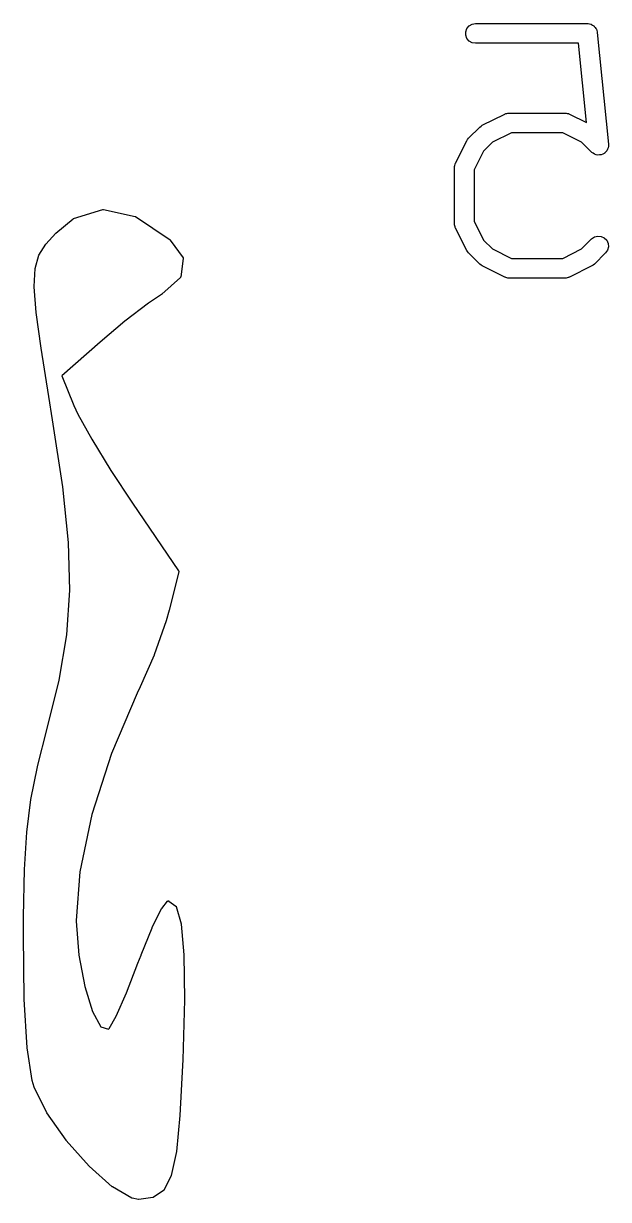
# Model space of a CAD drawing. Extents: x 7.9 to 72.3, y -91 to -26.2.
# Drawn here: x 18.48 to 21.48, y -64.36 to -58.32 of the extents above; entities that cross this region are included whole.
import ezdxf

# ---------------------------------------------------------------- set-up
doc = ezdxf.new("R2010")
doc.units = 0
doc.header["$MEASUREMENT"] = 0
doc.layers.add('BLACK', color=7, linetype='CONTINUOUS')

msp = doc.modelspace()

# ---------------------------------------------------------------- linework, layer by layer
at = {"layer": 'Black'}
for p, q in [((20.7467, -58.3622), (20.7527, -58.3456)), ((20.7527, -58.3456), (20.7641, -58.3321)), ((20.7641, -58.3321), (20.7793, -58.3233)), ((20.7793, -58.3233), (20.7967, -58.3202)), ((20.7967, -58.3202), (21.3712, -58.3202)), ((21.3712, -58.3202), (21.3731, -58.3206)), ((21.3731, -58.3206), (21.375, -58.3204)), ((21.375, -58.3204), (21.3818, -58.3221)), ((21.3818, -58.3221), (21.3886, -58.3233)), ((21.3886, -58.3233), (21.3903, -58.3243)), ((21.3903, -58.3243), (21.3921, -58.3247)), ((21.3921, -58.3247), (21.3979, -58.3287)), ((21.3979, -58.3287), (21.4039, -58.3321)), ((21.4039, -58.3321), (21.4051, -58.3336)), ((21.4051, -58.3336), (21.4067, -58.3347)), ((21.4067, -58.3347), (21.4108, -58.3403)), ((21.4108, -58.3403), (21.4152, -58.3456)), ((21.4152, -58.3456), (21.4159, -58.3475)), ((20.7467, -58.3799), (20.7467, -58.3622)), ((20.7527, -58.3964), (20.7467, -58.3799)), ((20.7641, -58.41), (20.7527, -58.3964)), ((21.4159, -58.3475), (21.417, -58.349)), ((21.417, -58.349), (21.4189, -58.3557)), ((21.4189, -58.3557), (21.4213, -58.3622)), ((21.4213, -58.3622), (21.4213, -58.3641)), ((21.4213, -58.3641), (21.4218, -58.366)), ((21.4218, -58.366), (21.4792, -58.9405)), ((20.7793, -58.4188), (20.7641, -58.41)), ((20.7967, -58.4218), (20.7793, -58.4188)), ((21.3253, -58.4218), (20.7967, -58.4218)), ((21.3659, -58.8287), (21.3253, -58.4218)), ((20.8314, -58.8427), (20.9464, -58.7852)), ((20.9464, -58.7852), (20.9492, -58.7844)), ((20.9492, -58.7844), (20.9517, -58.7829)), ((20.9517, -58.7829), (20.9576, -58.7819)), ((20.9576, -58.7819), (20.9633, -58.7802)), ((20.9633, -58.7802), (20.9662, -58.7804)), ((20.9662, -58.7804), (20.9691, -58.7799)), ((20.9691, -58.7799), (21.2563, -58.7799)), ((21.2563, -58.7799), (21.2592, -58.7804)), ((21.2592, -58.7804), (21.2621, -58.7802)), ((21.2621, -58.7802), (21.2678, -58.7819)), ((21.2678, -58.7819), (21.2737, -58.7829)), ((21.2737, -58.7829), (21.2762, -58.7844)), ((21.2762, -58.7844), (21.2791, -58.7852)), ((21.2791, -58.7852), (21.3659, -58.8287)), ((20.7608, -58.9096), (20.8182, -58.8522)), ((20.8182, -58.8522), (20.8249, -58.8475)), ((20.8249, -58.8475), (20.8314, -58.8427)), ((20.9811, -58.8815), (20.8843, -58.9299)), ((21.2443, -58.8815), (20.9811, -58.8815)), ((21.3411, -58.9299), (21.2443, -58.8815)), ((20.6938, -59.0378), (20.7513, -58.9229)), ((20.7513, -58.9229), (20.7561, -58.9163)), ((20.7561, -58.9163), (20.7608, -58.9096)), ((20.8843, -58.9299), (20.8385, -58.9757)), ((21.3928, -58.9815), (21.3411, -58.9299)), ((21.4786, -58.9496), (21.4779, -58.9581)), ((21.4793, -58.9411), (21.4786, -58.9496)), ((21.4792, -58.9405), (21.4792, -58.9408)), ((21.4792, -58.9408), (21.4793, -58.9411)), ((20.8385, -58.9757), (20.7901, -59.0725)), ((21.393, -58.9817), (21.3928, -58.9815)), ((21.3932, -58.9819), (21.393, -58.9817)), ((21.4003, -58.9867), (21.3932, -58.9819)), ((21.4072, -58.9916), (21.4003, -58.9867)), ((21.4075, -58.9917), (21.4072, -58.9916)), ((21.4078, -58.9919), (21.4075, -58.9917)), ((21.416, -58.994), (21.4078, -58.9919)), ((21.4243, -58.9962), (21.416, -58.994)), ((21.4246, -58.9962), (21.4243, -58.9962)), ((21.4249, -58.9962), (21.4246, -58.9962)), ((21.4333, -58.9954), (21.4249, -58.9962)), ((21.4418, -58.9946), (21.4333, -58.9954)), ((21.4421, -58.9945), (21.4418, -58.9946)), ((21.4424, -58.9945), (21.4421, -58.9945)), ((21.4501, -58.9908), (21.4424, -58.9945)), ((21.4578, -58.9872), (21.4501, -58.9908)), ((21.4581, -58.987), (21.4578, -58.9872)), ((21.4583, -58.9868), (21.4581, -58.987)), ((21.4643, -58.9807), (21.4583, -58.9868)), ((21.4703, -58.9747), (21.4643, -58.9807)), ((21.4704, -58.9744), (21.4703, -58.9747)), ((21.4707, -58.9742), (21.4704, -58.9744)), ((21.4742, -58.9664), (21.4707, -58.9742)), ((21.4778, -58.9587), (21.4742, -58.9664)), ((21.4779, -58.9581), (21.4778, -58.9584)), ((21.4778, -58.9584), (21.4778, -58.9587)), ((20.6885, -59.0605), (20.689, -59.0576)), ((20.6885, -59.3477), (20.6885, -59.0605)), ((20.6888, -59.0547), (20.6905, -59.049)), ((20.689, -59.0576), (20.6888, -59.0547)), ((20.6905, -59.049), (20.6915, -59.0431)), ((20.6915, -59.0431), (20.693, -59.0406)), ((20.693, -59.0406), (20.6938, -59.0378)), ((20.7901, -59.0725), (20.7901, -59.3357)), ((18.7333, -59.322), (18.8834, -59.275)), ((18.8834, -59.275), (18.8838, -59.2749)), ((18.8838, -59.2749), (18.8842, -59.2748)), ((18.8842, -59.2748), (18.8847, -59.2748)), ((18.8847, -59.2748), (18.8851, -59.2748)), ((18.8851, -59.2748), (18.8855, -59.2749)), ((18.8855, -59.2749), (18.886, -59.2749)), ((18.886, -59.2749), (19.0493, -59.3111)), ((19.0493, -59.3111), (19.0493, -59.3111)), ((19.0493, -59.3111), (19.0494, -59.3111)), ((19.0494, -59.3111), (19.0501, -59.3115)), ((19.0501, -59.3115), (19.0509, -59.3118)), ((19.0509, -59.3118), (19.0509, -59.3118)), ((19.0509, -59.3118), (19.051, -59.3118)), ((19.051, -59.3118), (19.2284, -59.4314)), ((18.6418, -59.397), (18.7316, -59.3229)), ((18.7316, -59.3229), (18.7317, -59.3228)), ((18.7317, -59.3228), (18.7318, -59.3228)), ((18.7318, -59.3228), (18.7325, -59.3224)), ((18.7325, -59.3224), (18.7332, -59.322)), ((18.7332, -59.322), (18.7332, -59.322)), ((18.7332, -59.322), (18.7333, -59.322)), ((20.689, -59.3506), (20.6885, -59.3477)), ((20.6888, -59.3535), (20.689, -59.3506)), ((20.6905, -59.3593), (20.6888, -59.3535)), ((20.6915, -59.3651), (20.6905, -59.3593)), ((20.693, -59.3676), (20.6915, -59.3651)), ((20.6938, -59.3705), (20.693, -59.3676)), ((20.7513, -59.4854), (20.6938, -59.3705)), ((20.7901, -59.3357), (20.8385, -59.4326)), ((18.5908, -59.4534), (18.6412, -59.3975)), ((18.6412, -59.3975), (18.6415, -59.3973)), ((18.6415, -59.3973), (18.6418, -59.397)), ((19.2284, -59.4314), (19.2284, -59.4314)), ((19.2284, -59.4314), (19.2284, -59.4314)), ((19.2284, -59.4314), (19.229, -59.432)), ((19.229, -59.432), (19.2296, -59.4326)), ((19.2296, -59.4326), (19.2296, -59.4326)), ((19.2296, -59.4326), (19.2296, -59.4326)), ((19.2296, -59.4326), (19.2949, -59.5237)), ((20.8385, -59.4326), (20.8843, -59.4783)), ((21.3411, -59.4783), (21.3928, -59.4267)), ((21.3928, -59.4267), (21.4072, -59.4166)), ((21.4072, -59.4166), (21.4243, -59.412)), ((21.4243, -59.412), (21.4418, -59.4136)), ((21.4418, -59.4136), (21.4578, -59.421)), ((21.4578, -59.421), (21.4703, -59.4335)), ((21.4703, -59.4335), (21.4778, -59.4495)), ((18.5554, -59.5092), (18.5903, -59.4541)), ((18.5903, -59.4541), (18.5906, -59.4538)), ((18.5906, -59.4538), (18.5908, -59.4534)), ((20.7561, -59.4919), (20.7513, -59.4854)), ((20.7608, -59.4986), (20.7561, -59.4919)), ((20.8843, -59.4783), (20.9811, -59.5267)), ((21.2443, -59.5267), (21.3411, -59.4783)), ((21.4747, -59.4841), (21.4646, -59.4986)), ((21.4793, -59.4671), (21.4747, -59.4841)), ((21.4778, -59.4495), (21.4793, -59.4671)), ((18.5352, -59.5778), (18.5548, -59.5104)), ((18.5548, -59.5104), (18.5551, -59.5098)), ((18.5551, -59.5098), (18.5554, -59.5092)), ((19.2958, -59.5273), (19.283, -59.6214)), ((19.2949, -59.5237), (19.295, -59.5238)), ((19.295, -59.5238), (19.2951, -59.5239)), ((19.2951, -59.5239), (19.2954, -59.5246)), ((19.2954, -59.5246), (19.2957, -59.5252)), ((19.2957, -59.5252), (19.2957, -59.5254)), ((19.2957, -59.5254), (19.2958, -59.5255)), ((19.2958, -59.5255), (19.2958, -59.5263)), ((19.2958, -59.5263), (19.2959, -59.527)), ((19.2959, -59.527), (19.2958, -59.5271)), ((19.2958, -59.5271), (19.2958, -59.5273)), ((20.8182, -59.556), (20.7608, -59.4986)), ((20.9811, -59.5267), (21.2443, -59.5267)), ((21.4646, -59.4986), (21.4072, -59.556)), ((18.5305, -59.6718), (18.535, -59.5789)), ((18.535, -59.5789), (18.5352, -59.5784)), ((18.5352, -59.5784), (18.5352, -59.5778)), ((20.8249, -59.5607), (20.8182, -59.556)), ((20.8314, -59.5655), (20.8249, -59.5607)), ((20.9464, -59.623), (20.8314, -59.5655)), ((21.394, -59.5655), (21.2791, -59.623)), ((21.4005, -59.5607), (21.394, -59.5655)), ((21.4072, -59.556), (21.4005, -59.5607)), ((18.5306, -59.6721), (18.5305, -59.6718)), ((18.5305, -59.6724), (18.5306, -59.6721)), ((18.5409, -59.804), (18.5305, -59.6724)), ((19.2814, -59.6245), (19.1859, -59.711)), ((19.2825, -59.6231), (19.2814, -59.6245)), ((19.2827, -59.6225), (19.2825, -59.6231)), ((19.2825, -59.6231), (19.2825, -59.6231)), ((19.2825, -59.6231), (19.2825, -59.6231)), ((19.283, -59.6214), (19.2827, -59.6225)), ((19.283, -59.6214), (19.283, -59.6214)), ((19.283, -59.6214), (19.283, -59.6214)), ((20.9492, -59.6238), (20.9464, -59.623)), ((20.9517, -59.6253), (20.9492, -59.6238)), ((20.9576, -59.6263), (20.9517, -59.6253)), ((20.9633, -59.628), (20.9576, -59.6263)), ((20.9662, -59.6278), (20.9633, -59.628)), ((20.9691, -59.6283), (20.9662, -59.6278)), ((21.2563, -59.6283), (20.9691, -59.6283)), ((21.2592, -59.6278), (21.2563, -59.6283)), ((21.2621, -59.628), (21.2592, -59.6278)), ((21.2678, -59.6263), (21.2621, -59.628)), ((21.2737, -59.6253), (21.2678, -59.6263)), ((21.2762, -59.6238), (21.2737, -59.6253)), ((21.2791, -59.623), (21.2762, -59.6238)), ((19.1853, -59.7114), (19.1179, -59.7566)), ((19.1856, -59.7112), (19.1853, -59.7114)), ((19.1859, -59.711), (19.1856, -59.7112)), ((19.1179, -59.7566), (18.9965, -59.8493)), ((18.541, -59.8041), (18.5409, -59.804)), ((18.541, -59.8042), (18.541, -59.8041)), ((18.5661, -59.9876), (18.541, -59.8042)), ((18.9965, -59.8493), (18.8689, -59.9561)), ((18.8689, -59.9561), (18.672, -60.1294)), ((18.5661, -59.9877), (18.5661, -59.9876)), ((18.6057, -60.2362), (18.5661, -59.9877)), ((18.5661, -59.9877), (18.5661, -59.9877)), ((18.672, -60.1294), (18.7345, -60.2817)), ((18.6254, -60.3556), (18.6057, -60.2362)), ((18.6057, -60.2362), (18.6057, -60.2362)), ((18.6057, -60.2362), (18.6057, -60.2362)), ((18.7345, -60.2817), (18.7553, -60.3264)), ((18.7553, -60.3264), (18.8265, -60.4553)), ((18.6774, -60.7007), (18.6254, -60.3556)), ((18.8265, -60.4553), (18.9247, -60.6161)), ((18.9247, -60.6161), (19.0351, -60.7844)), ((18.7071, -60.9854), (18.6774, -60.7007)), ((19.0351, -60.7844), (19.2723, -61.1322)), ((18.7141, -61.2313), (18.7071, -60.9854)), ((19.273, -61.1362), (19.2233, -61.3334)), ((19.2723, -61.1322), (19.2724, -61.1325)), ((19.2724, -61.1325), (19.2726, -61.1328)), ((19.2726, -61.1328), (19.2728, -61.1333)), ((19.2728, -61.1333), (19.273, -61.1337)), ((19.273, -61.1337), (19.273, -61.1341)), ((19.273, -61.1341), (19.2731, -61.1345)), ((19.2731, -61.1355), (19.273, -61.1358)), ((19.273, -61.1358), (19.273, -61.1362)), ((19.2731, -61.1345), (19.2731, -61.135)), ((19.2731, -61.135), (19.2731, -61.1355)), ((18.698, -61.46), (18.7141, -61.2313)), ((19.2233, -61.3335), (19.2081, -61.3879)), ((19.2233, -61.3334), (19.2233, -61.3335)), ((19.2233, -61.3335), (19.2233, -61.3335)), ((19.208, -61.3882), (19.1468, -61.5635)), ((19.2081, -61.3879), (19.208, -61.3881)), ((19.208, -61.3881), (19.208, -61.3882)), ((18.6584, -61.6932), (18.698, -61.46)), ((19.1466, -61.5638), (19.0754, -61.7273)), ((19.1467, -61.5636), (19.1466, -61.5638)), ((19.1468, -61.5635), (19.1467, -61.5636)), ((18.598, -61.9412), (18.6584, -61.6932)), ((19.0753, -61.7275), (19.0591, -61.7604)), ((19.0754, -61.7273), (19.0753, -61.7274)), ((19.0753, -61.7274), (19.0753, -61.7275)), ((19.0591, -61.7604), (18.9275, -62.0692)), ((18.5482, -62.1372), (18.598, -61.9412)), ((18.9275, -62.0692), (18.8271, -62.3827)), ((18.5142, -62.3061), (18.5482, -62.1374)), ((18.5482, -62.1373), (18.5482, -62.1372)), ((18.5482, -62.1374), (18.5482, -62.1373)), ((18.4928, -62.4737), (18.5141, -62.3065)), ((18.5141, -62.3065), (18.5142, -62.3063)), ((18.5142, -62.3063), (18.5142, -62.3061)), ((18.8271, -62.3827), (18.7644, -62.6767)), ((18.4813, -62.6656), (18.4928, -62.474)), ((18.4928, -62.4738), (18.4928, -62.4737)), ((18.4928, -62.474), (18.4928, -62.4738)), ((18.4766, -62.9078), (18.4813, -62.6658)), ((18.4813, -62.6657), (18.4813, -62.6656)), ((18.4813, -62.6658), (18.4813, -62.6657)), ((18.7644, -62.6767), (18.746, -62.9273)), ((19.1369, -62.964), (19.1852, -62.866)), ((19.1852, -62.866), (19.1855, -62.8656)), ((19.1855, -62.8656), (19.1858, -62.8651)), ((19.1858, -62.8651), (19.216, -62.8282)), ((19.216, -62.8282), (19.2162, -62.828)), ((19.2162, -62.828), (19.2164, -62.8277)), ((19.2164, -62.8277), (19.2169, -62.8274)), ((19.2169, -62.8274), (19.2173, -62.827)), ((19.2173, -62.827), (19.2176, -62.8269)), ((19.2176, -62.8269), (19.2179, -62.8267)), ((19.2179, -62.8267), (19.2184, -62.8266)), ((19.2184, -62.8266), (19.2189, -62.8264)), ((19.2189, -62.8264), (19.2193, -62.8264)), ((19.2193, -62.8264), (19.2196, -62.8263)), ((19.2196, -62.8263), (19.2201, -62.8264)), ((19.2201, -62.8264), (19.2207, -62.8264)), ((19.2207, -62.8264), (19.221, -62.8265)), ((19.221, -62.8265), (19.2213, -62.8265)), ((19.2213, -62.8265), (19.2218, -62.8268)), ((19.2218, -62.8268), (19.2223, -62.827)), ((19.2223, -62.827), (19.2226, -62.8272)), ((19.2226, -62.8272), (19.2228, -62.8273)), ((19.2228, -62.8273), (19.2582, -62.8536)), ((19.2582, -62.8536), (19.2587, -62.8541)), ((19.2587, -62.8541), (19.2592, -62.8546)), ((19.2592, -62.8546), (19.2593, -62.8548)), ((19.2593, -62.8548), (19.2593, -62.8548)), ((19.2593, -62.8548), (19.2596, -62.8555)), ((19.2596, -62.8555), (19.26, -62.8562)), ((19.26, -62.8562), (19.2856, -62.9451)), ((18.4761, -63.0006), (18.4766, -62.9079)), ((18.4766, -62.9079), (18.4766, -62.9078)), ((18.4766, -62.9078), (18.4766, -62.9078)), ((18.746, -62.9273), (18.7461, -62.9305)), ((18.7461, -62.9305), (18.7607, -63.105)), ((19.0794, -63.1044), (19.1367, -62.9644)), ((19.1367, -62.9644), (19.1368, -62.9642)), ((19.1368, -62.9642), (19.1369, -62.964)), ((19.2856, -62.9451), (19.2857, -62.9456)), ((19.2857, -62.9456), (19.2858, -62.9461)), ((19.2858, -62.9461), (19.2996, -63.1031)), ((18.4761, -63.0007), (18.4761, -63.0006)), ((18.4801, -63.3318), (18.4761, -63.0007)), ((18.4761, -63.0007), (18.4761, -63.0007)), ((18.7607, -63.105), (18.7905, -63.2656)), ((19.0634, -63.1473), (19.0794, -63.1046)), ((19.0794, -63.1045), (19.0794, -63.1044)), ((19.0794, -63.1046), (19.0794, -63.1045)), ((19.2996, -63.1031), (19.2996, -63.1033)), ((19.2996, -63.1033), (19.2996, -63.1035)), ((19.2996, -63.1035), (19.302, -63.3339)), ((19.0045, -63.2992), (19.0634, -63.1473)), ((18.7905, -63.2656), (18.8302, -63.3945)), ((18.9518, -63.4179), (19.0045, -63.2992)), ((18.4801, -63.3319), (18.4801, -63.3318)), ((18.4801, -63.3321), (18.4801, -63.3319)), ((18.495, -63.5817), (18.4801, -63.3321)), ((19.302, -63.334), (19.2935, -63.6431)), ((19.302, -63.3339), (19.302, -63.334)), ((19.302, -63.334), (19.302, -63.334)), ((18.8302, -63.3945), (18.8733, -63.4728)), ((18.9151, -63.4823), (18.9518, -63.4179)), ((18.8733, -63.4728), (18.9121, -63.4851)), ((18.9121, -63.4851), (18.9151, -63.4823)), ((18.4951, -63.5819), (18.495, -63.5817)), ((18.4951, -63.5822), (18.4951, -63.5819)), ((18.5208, -63.7493), (18.4951, -63.5822)), ((19.2935, -63.6432), (19.2923, -63.6727)), ((19.2935, -63.6431), (19.2935, -63.6432)), ((19.2935, -63.6432), (19.2935, -63.6432)), ((19.2923, -63.6728), (19.279, -63.9289)), ((19.2923, -63.6727), (19.2923, -63.6727)), ((19.2923, -63.6727), (19.2923, -63.6728)), ((18.5209, -63.7496), (18.5208, -63.7493)), ((18.521, -63.7499), (18.5209, -63.7496)), ((18.5305, -63.7829), (18.521, -63.7499)), ((18.5307, -63.7833), (18.5305, -63.7829)), ((18.5308, -63.7837), (18.5307, -63.7833)), ((18.595, -63.9146), (18.5308, -63.7837)), ((18.5952, -63.9149), (18.595, -63.9146)), ((18.5954, -63.9153), (18.5952, -63.9149)), ((18.6951, -64.0565), (18.5954, -63.9153)), ((19.279, -63.9291), (19.2611, -64.1131)), ((19.279, -63.9289), (19.279, -63.929)), ((19.279, -63.929), (19.279, -63.9291)), ((18.6952, -64.0567), (18.6951, -64.0565)), ((18.6954, -64.0569), (18.6952, -64.0567)), ((18.813, -64.1895), (18.6954, -64.0569)), ((19.261, -64.1137), (19.2349, -64.237)), ((19.2611, -64.1131), (19.261, -64.1134)), ((19.261, -64.1134), (19.261, -64.1137)), ((18.8132, -64.1896), (18.813, -64.1895)), ((18.8134, -64.1899), (18.8132, -64.1896)), ((18.9313, -64.2948), (18.8134, -64.1899)), ((19.2345, -64.2382), (19.1967, -64.3121)), ((19.2347, -64.2376), (19.2345, -64.2382)), ((19.2349, -64.237), (19.2347, -64.2376)), ((18.9317, -64.295), (18.9313, -64.2948)), ((18.9321, -64.2954), (18.9317, -64.295)), ((19.0327, -64.3537), (18.9321, -64.2954)), ((19.1951, -64.314), (19.1421, -64.35)), ((19.1954, -64.3137), (19.1951, -64.314)), ((19.1957, -64.3135), (19.1954, -64.3137)), ((19.196, -64.3131), (19.1957, -64.3135)), ((19.1963, -64.3128), (19.196, -64.3131)), ((19.1965, -64.3124), (19.1963, -64.3128)), ((19.1967, -64.3121), (19.1965, -64.3124)), ((19.0334, -64.3539), (19.0327, -64.3537)), ((19.0342, -64.3542), (19.0334, -64.3539)), ((19.0665, -64.3602), (19.0342, -64.3542)), ((19.0673, -64.3603), (19.0665, -64.3602)), ((19.0681, -64.3603), (19.0673, -64.3603)), ((19.1399, -64.3508), (19.0681, -64.3603)), ((19.1402, -64.3507), (19.1399, -64.3508)), ((19.1405, -64.3507), (19.1402, -64.3507)), ((19.141, -64.3505), (19.1405, -64.3507)), ((19.1416, -64.3503), (19.141, -64.3505)), ((19.1418, -64.3501), (19.1416, -64.3503)), ((19.1421, -64.35), (19.1418, -64.3501))]:
    msp.add_line(p, q, dxfattribs=at)

doc.saveas('drawing.dxf')
